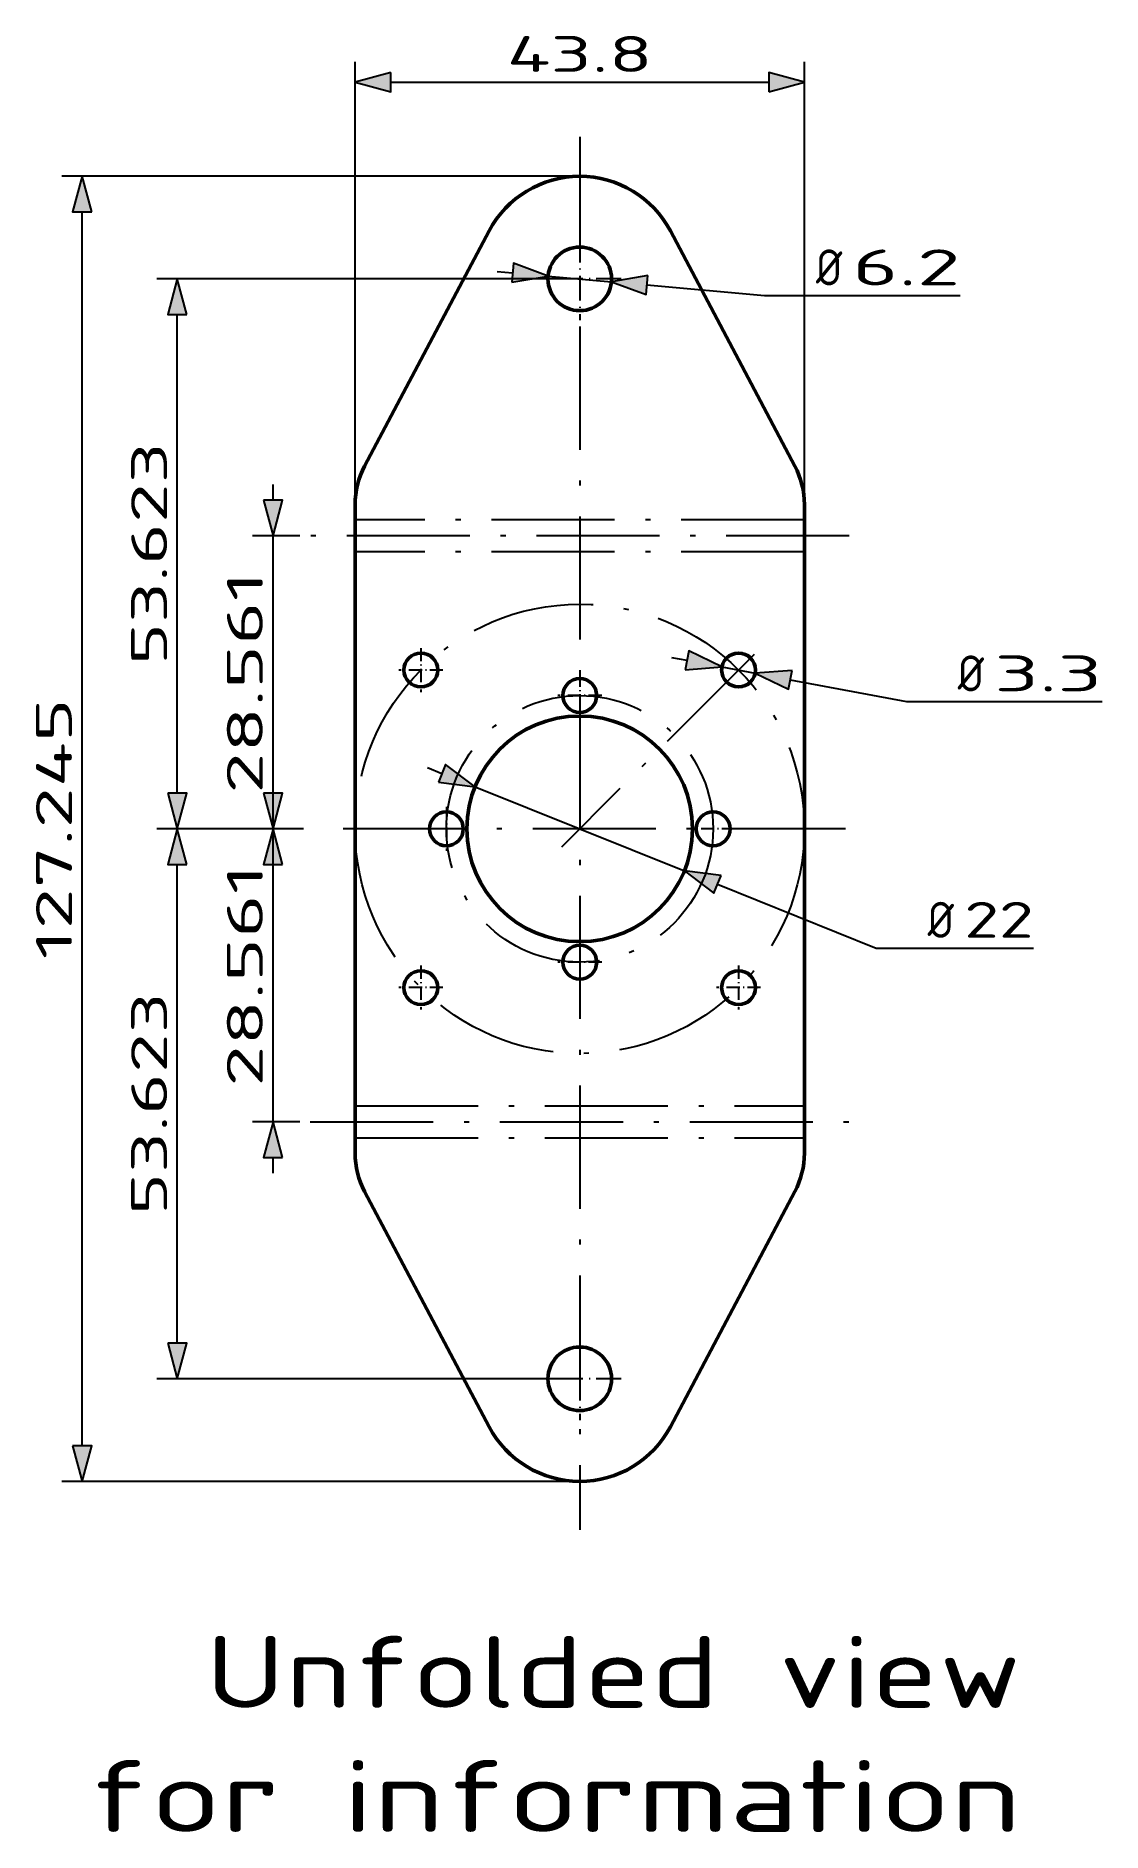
# Model space of a CAD drawing. Extents: x 286 to 390, y 114 to 289.
import ezdxf
from ezdxf.enums import TextEntityAlignment as Align

# ---------------------------------------------------------------- set-up
doc = ezdxf.new("R2010")
doc.units = 0
doc.linetypes.add('DASHDOT', pattern=[18.5, 12, -3, 0.5, -3])
doc.layers.get('0').update_dxf_attribs({"lineweight": 13})
doc.styles.get("Standard").update_dxf_attribs({"font": 'isocp.shx'})
doc.dimstyles.get("Standard").update_dxf_attribs({"dimtxt": 2.5, "dimasz": 2.5, "dimexe": 1.25, "dimexo": 0.625, "dimtad": 1, "dimdsep": 46, "dimcen": 2.5, "dimadec": 0, "dimazin": 0, "dimtfac": 1, "dimtmove": 0, "dimatfit": 0, "dimfxl": 1, "dimarcsym": 0})

# ---------------------------------------------------------------- blocks, each defined once
blk = doc.blocks.new('BLOCK184')
at = {"color": 7, "lineweight": 25}
for s, width, p, p2 in [('  Unfolded view', 1.050931, (-48, -85.713257), (43.080681, -85.713257)), ('for information', 1.143272, (-48, -97.817001), (43.080681, -97.817001))]:
    blk.add_text(s, height=7, dxfattribs=dict(at, width=width)).set_placement(p, p2, align=Align.FIT)
blk = doc.blocks.new('*D2')
at = {"color": 7, "lineweight": 25}
for p, q in [((348.255447, 228.819912), (349.75182, 228.538158)), ((353.169103, 227.894716), (356.412116, 227.284087)), ((359.829398, 226.640645), (371.153083, 224.508501)), ((371.153083, 224.508501), (390.227818, 224.508501))]:
    blk.add_line(p, q, dxfattribs=at)
for points in [[(349.57941, 227.6225), (353.169103, 227.894716), (349.92423, 229.453817)], [(360.001809, 227.556303), (356.412116, 227.284087), (359.656989, 225.724987)]]:
    blk.add_lwpolyline(points, close=True, dxfattribs=at)
for points in [[(349.57941, 227.6225), (353.169103, 227.894716), (349.57941, 227.6225), (349.92423, 229.453817)], [(360.001809, 227.556303), (356.412116, 227.284087), (360.001809, 227.556303), (359.656989, 225.724987)]]:
    blk.add_solid(points, dxfattribs=at)
for s, width, p, p2 in [('%%c', 0.905882, (376.153085, 225.508501), (378.71975, 225.508501)), ('3.3', 1.341456, (379.719747, 225.508501), (390.227818, 225.508501))]:
    blk.add_text(s, height=3.5, dxfattribs=dict(at, width=width)).set_placement(p, p2, align=Align.FIT)
blk = doc.blocks.new('*D3')
at = {"color": 7, "lineweight": 25}
for p, q in [((324.459886, 218.0723), (325.872642, 217.504294)), ((329.098974, 216.207133), (349.510967, 208.000394)), ((352.737298, 206.703232), (368.219634, 200.478486)), ((368.219634, 200.478486), (383.558347, 200.478486))]:
    blk.add_line(p, q, dxfattribs=at)
for points in [[(325.525069, 216.639801), (329.098974, 216.207133), (326.220217, 218.368787)], [(353.084872, 207.567725), (349.510967, 208.000394), (352.389725, 205.838739)]]:
    blk.add_lwpolyline(points, close=True, dxfattribs=at)
for points in [[(325.525069, 216.639801), (329.098974, 216.207133), (325.525069, 216.639801), (326.220217, 218.368787)], [(353.084872, 207.567725), (349.510967, 208.000394), (353.084872, 207.567725), (352.389725, 205.838739)]]:
    blk.add_solid(points, dxfattribs=at)
for s, width, p, p2 in [('%%c', 0.905882, (373.219636, 201.478486), (375.786302, 201.478486)), ('22', 1.09817, (376.786298, 201.478486), (383.558347, 201.478486))]:
    blk.add_text(s, height=3.5, dxfattribs=dict(at, width=width)).set_placement(p, p2, align=Align.FIT)
blk = doc.blocks.new('*D4')
at = {"color": 7, "lineweight": 25}
for p, q in [((331.237957, 266.456596), (332.754424, 266.319317)), ((336.217595, 266.005813), (342.392346, 265.446842)), ((345.855518, 265.133335), (357.33126, 264.09449)), ((357.33126, 264.09449), (376.405995, 264.09449))]:
    blk.add_line(p, q, dxfattribs=at)
for points in [[(332.67042, 265.391365), (336.217595, 266.005813), (332.838427, 267.247272)], [(345.939521, 266.06129), (342.392346, 265.446842), (345.771514, 264.205383)]]:
    blk.add_lwpolyline(points, close=True, dxfattribs=at)
for points in [[(332.67042, 265.391365), (336.217595, 266.005813), (332.67042, 265.391365), (332.838427, 267.247272)], [(345.939521, 266.06129), (342.392346, 265.446842), (345.939521, 266.06129), (345.771514, 264.205383)]]:
    blk.add_solid(points, dxfattribs=at)
for s, width, p, p2 in [('%%c', 0.905882, (362.33126, 265.09449), (364.897925, 265.09449)), ('6.2', 1.341456, (365.897927, 265.09449), (376.405995, 265.09449))]:
    blk.add_text(s, height=3.5, dxfattribs=dict(at, width=width)).set_placement(p, p2, align=Align.FIT)
blk = doc.blocks.new('*D5')
at = {"color": 7, "lineweight": 25}
for p, q in [((317.404971, 240.103763), (317.404971, 286.902431)), ((361.20497, 240.103763), (361.20497, 286.902431)), ((320.882304, 284.902431), (357.727637, 284.902431))]:
    blk.add_line(p, q, dxfattribs=at)
for points in [[(320.882304, 285.834179), (317.404971, 284.902431), (320.882304, 283.970684)], [(357.727637, 283.970684), (361.20497, 284.902431), (357.727637, 285.834179)]]:
    blk.add_lwpolyline(points, close=True, dxfattribs=at)
for points in [[(320.882304, 285.834179), (317.404971, 284.902431), (320.882304, 285.834179), (320.882304, 283.970684)], [(357.727637, 283.970684), (361.20497, 284.902431), (357.727637, 283.970684), (357.727637, 285.834179)]]:
    blk.add_solid(points, dxfattribs=at)
at = {"color": 7, "lineweight": 25, "width": 1.27559}
blk.add_text('43.8', height=3.5, dxfattribs=at).set_placement((332.182925, 285.902431), (346.427017, 285.902431), align=Align.FIT)
blk = doc.blocks.new('*D6')
at = {"color": 7, "lineweight": 25}
for p, q in [((338.304971, 275.726329), (288.797639, 275.726329)), ((290.797639, 151.95853), (290.797639, 272.248996)), ((338.304971, 148.481197), (288.797639, 148.481197))]:
    blk.add_line(p, q, dxfattribs=at)
for points in [[(291.729386, 272.248996), (290.797639, 275.726329), (289.865888, 272.248996)], [(289.865888, 151.95853), (290.797639, 148.481197), (291.729386, 151.95853)]]:
    blk.add_lwpolyline(points, close=True, dxfattribs=at)
for points in [[(291.729386, 272.248996), (290.797639, 275.726329), (291.729386, 272.248996), (289.865888, 272.248996)], [(289.865888, 151.95853), (290.797639, 148.481197), (289.865888, 151.95853), (291.729386, 151.95853)]]:
    blk.add_solid(points, dxfattribs=at)
at = {"color": 7, "lineweight": 25, "width": 1.202464}
blk.add_text('127.245', height=3.5, rotation=90, dxfattribs=at).set_placement((289.797639, 199.377682), (289.797639, 224.829844), align=Align.FIT)
blk = doc.blocks.new('*D7')
at = {"color": 7, "lineweight": 25}
for p, q in [((309.401551, 244.142379), (309.401551, 245.665046)), ((312.02497, 240.665046), (307.401551, 240.665046)), ((309.401551, 212.103763), (309.401551, 240.665046)), ((312.386044, 212.103763), (307.401551, 212.103763)), ((309.401551, 207.103763), (309.401551, 208.62643))]:
    blk.add_line(p, q, dxfattribs=at)
for points in [[(308.469802, 244.142379), (309.401551, 240.665046), (310.333299, 244.142379)], [(310.333299, 208.62643), (309.401551, 212.103763), (308.469802, 208.62643)]]:
    blk.add_lwpolyline(points, close=True, dxfattribs=at)
for points in [[(308.469802, 244.142379), (309.401551, 240.665046), (308.469802, 244.142379), (310.333299, 244.142379)], [(310.333299, 208.62643), (309.401551, 212.103763), (310.333299, 208.62643), (308.469802, 208.62643)]]:
    blk.add_solid(points, dxfattribs=at)
at = {"color": 7, "lineweight": 25, "width": 1.290068}
blk.add_text('28.561', height=3.5, rotation=90, dxfattribs=at).set_placement((308.401551, 215.526335), (308.401551, 237.242473), align=Align.FIT)
blk = doc.blocks.new('*D8')
at = {"color": 7, "lineweight": 25}
for p, q in [((309.401551, 215.581096), (309.401551, 217.103763)), ((312.386044, 212.103763), (307.401551, 212.103763)), ((309.401551, 183.54248), (309.401551, 212.103763)), ((312.02497, 183.54248), (307.401551, 183.54248)), ((309.401551, 178.54248), (309.401551, 180.065147))]:
    blk.add_line(p, q, dxfattribs=at)
for points in [[(308.469802, 215.581096), (309.401551, 212.103763), (310.333299, 215.581096)], [(310.333299, 180.065147), (309.401551, 183.54248), (308.469802, 180.065147)]]:
    blk.add_lwpolyline(points, close=True, dxfattribs=at)
for points in [[(308.469802, 215.581096), (309.401551, 212.103763), (308.469802, 215.581096), (310.333299, 215.581096)], [(310.333299, 180.065147), (309.401551, 183.54248), (310.333299, 180.065147), (308.469802, 180.065147)]]:
    blk.add_solid(points, dxfattribs=at)
at = {"color": 7, "lineweight": 25, "width": 1.290068}
blk.add_text('28.561', height=3.5, rotation=90, dxfattribs=at).set_placement((308.401551, 186.965053), (308.401551, 208.681191), align=Align.FIT)
blk = doc.blocks.new('*D9')
at = {"color": 7, "lineweight": 25}
for p, q in [((338.304971, 265.726329), (298.071168, 265.726329)), ((300.071168, 215.581096), (300.071168, 262.248996)), ((312.386044, 212.103763), (298.071168, 212.103763))]:
    blk.add_line(p, q, dxfattribs=at)
for points in [[(301.002915, 262.248996), (300.071168, 265.726329), (299.139417, 262.248996)], [(299.139417, 215.581096), (300.071168, 212.103763), (301.002915, 215.581096)]]:
    blk.add_lwpolyline(points, close=True, dxfattribs=at)
for points in [[(301.002915, 262.248996), (300.071168, 265.726329), (301.002915, 262.248996), (299.139417, 262.248996)], [(299.139417, 215.581096), (300.071168, 212.103763), (299.139417, 215.581096), (301.002915, 215.581096)]]:
    blk.add_solid(points, dxfattribs=at)
at = {"color": 7, "lineweight": 25, "width": 1.217727}
blk.add_text('53.623', height=3.5, rotation=90, dxfattribs=at).set_placement((299.071168, 228.056977), (299.071168, 249.773117), align=Align.FIT)
blk = doc.blocks.new('*D10')
at = {"color": 7, "lineweight": 25}
for p, q in [((312.386044, 212.103763), (298.071168, 212.103763)), ((300.071168, 161.95853), (300.071168, 208.62643)), ((338.304971, 158.481197), (298.071168, 158.481197))]:
    blk.add_line(p, q, dxfattribs=at)
for points in [[(301.002915, 208.62643), (300.071168, 212.103763), (299.139417, 208.62643)], [(299.139417, 161.95853), (300.071168, 158.481197), (301.002915, 161.95853)]]:
    blk.add_lwpolyline(points, close=True, dxfattribs=at)
for points in [[(301.002915, 208.62643), (300.071168, 212.103763), (301.002915, 208.62643), (299.139417, 208.62643)], [(299.139417, 161.95853), (300.071168, 158.481197), (299.139417, 161.95853), (301.002915, 161.95853)]]:
    blk.add_solid(points, dxfattribs=at)
at = {"color": 7, "lineweight": 25, "width": 1.217727}
blk.add_text('53.623', height=3.5, rotation=90, dxfattribs=at).set_placement((299.071168, 174.43441), (299.071168, 196.15055), align=Align.FIT)
blk = doc.blocks.new('BLOCK185')
at = {"color": 7, "linetype": 'DASHDOT', "lineweight": 25, "ltscale": 0.10725}
for p, q in [((-15.485639, 17.630638), (-15.485639, 13.340638)), ((-13.340638, 15.485639), (-17.630638, 15.485639))]:
    blk.add_line(p, q, dxfattribs=at)
blk = doc.blocks.new('BLOCK186')
at = {"color": 7, "linetype": 'DASHDOT', "lineweight": 25, "ltscale": 0.10725}
for p, q in [((15.485639, -13.340638), (15.485639, -17.630638)), ((17.630638, -15.485639), (13.340638, -15.485639))]:
    blk.add_line(p, q, dxfattribs=at)
blk = doc.blocks.new('BLOCK187')
at = {"color": 7, "linetype": 'DASHDOT', "lineweight": 25}
for p, q in [((0, 67.465439), (0, -68.345642)), ((25.918926, 0), (-25.918926, 0))]:
    blk.add_line(p, q, dxfattribs=at)
blk = doc.blocks.new('BLOCK188')
at = {"color": 7, "linetype": 'DASHDOT', "lineweight": 25, "ltscale": 0.2015}
for p, q in [((0, -49.592564), (0, -57.652565)), ((4.03, -53.622566), (-4.03, -53.622566))]:
    blk.add_line(p, q, dxfattribs=at)
blk = doc.blocks.new('BLOCK189')
at = {"color": 7, "linetype": 'DASHDOT', "lineweight": 25, "ltscale": 0.2015}
for p, q in [((0, 57.652565), (0, 49.592564)), ((4.03, 53.622566), (-4.03, 53.622566))]:
    blk.add_line(p, q, dxfattribs=at)
blk = doc.blocks.new('BLOCK190')
at = {"color": 7, "linetype": 'DASHDOT', "lineweight": 25, "ltscale": 0.10725}
for p, q in [((-15.485639, -13.340638), (-15.485639, -17.630638)), ((-13.340638, -15.485639), (-17.630638, -15.485639))]:
    blk.add_line(p, q, dxfattribs=at)
blk = doc.blocks.new('BLOCK191')
at = {"color": 7, "linetype": 'DASHDOT', "lineweight": 25}
blk.add_line((17.002382, 17.002382), (-1.781327, -1.781327), dxfattribs=at)
blk.add_circle((0, 0), 21.9, dxfattribs=at)
blk = doc.blocks.new('BLOCK192')
at = {"color": 7, "linetype": 'DASHDOT', "lineweight": 25, "ltscale": 0.10725}
for p, q in [((0, 15.145), (0, 10.855)), ((2.145, 13), (-2.145, 13))]:
    blk.add_line(p, q, dxfattribs=at)
blk = doc.blocks.new('BLOCK193')
at = {"color": 7, "linetype": 'DASHDOT', "lineweight": 25, "ltscale": 0.10725}
for p, q in [((0, -10.855), (0, -15.145)), ((2.145, -13), (-2.145, -13))]:
    blk.add_line(p, q, dxfattribs=at)
blk = doc.blocks.new('BLOCK194')
at = {"color": 7, "linetype": 'DASHDOT', "lineweight": 25, "ltscale": 0.10725}
for p, q in [((-13, 2.145), (-13, -2.145)), ((-10.855, 0), (-15.145, 0))]:
    blk.add_line(p, q, dxfattribs=at)
blk = doc.blocks.new('BLOCK195')
at = {"color": 7, "linetype": 'DASHDOT', "lineweight": 25, "ltscale": 0.10725}
blk.add_line((15.145, 0), (10.855, 0), dxfattribs=at)
at = {"color": 7, "linetype": 'DASHDOT', "lineweight": 25}
blk.add_circle((0, 0), 13, dxfattribs=at)
blk = doc.blocks.new('BLOCK196')
at = {"color": 7, "lineweight": 50}
for p, q in [((-8.83948, 58.298417), (-20.971584, 35.363247)), ((8.83948, 58.298417), (20.971584, 35.363247)), ((-21.9, 31.622564), (-21.9, 30.122564)), ((21.9, 31.622564), (21.9, 30.122564)), ((-21.9, 30.122564), (-21.9, 27)), ((21.9, 30.122564), (21.9, 27)), ((-21.9, 27), (-21.9, -27)), ((21.9, -27), (21.9, 27)), ((-21.9, -27), (-21.9, -30.122564)), ((21.9, -27), (21.9, -30.122564)), ((-21.9, -31.622564), (-21.9, -30.122564)), ((21.9, -31.622564), (21.9, -30.122564)), ((-20.971584, -35.363247), (-8.83948, -58.298417)), ((20.971584, -35.363247), (8.83948, -58.298417))]:
    blk.add_line(p, q, dxfattribs=at)
at = {"color": 7, "linetype": 'DASHDOT', "lineweight": 25}
for p, q in [((21.9, 30.122564), (-21.9, 30.122564)), ((21.9, 27), (-21.9, 27)), ((-21.9, -27), (21.9, -27)), ((-21.9, -30.122564), (21.9, -30.122564))]:
    blk.add_line(p, q, dxfattribs=at)
at = {"color": 7, "lineweight": 50}
for centre, radius in [((0, 53.622564), 3.1), ((-15.485639, 15.485639), 1.65), ((15.485639, 15.485639), 1.65), ((0, 13), 1.65), ((0, 0), 11), ((-13, 0), 1.65), ((13, 0), 1.65), ((0, -13), 1.65), ((-15.485639, -15.485639), 1.65), ((15.485639, -15.485639), 1.65), ((0, -53.622564), 3.1)]:
    blk.add_circle(centre, radius, dxfattribs=at)
for centre, radius, start, end in [((0, 53.622564), 10, 27.877667, 152.122333), ((-13.9, 31.622564), 8, 152.122333, 180), ((13.9, 31.622564), 8, 0, 27.877667), ((-13.9, -31.622564), 8, 180, 207.877667), ((13.9, -31.622564), 8, 332.122333, 0), ((0, -53.622564), 10, 207.877667, 332.122333)]:
    blk.add_arc(centre, radius, start, end, dxfattribs=at)

msp = doc.modelspace()

# ---------------------------------------------------------------- linework, layer by layer
at = {"color": 7, "linetype": 'DASHDOT', "lineweight": 25}
for p, q in [((365.584971, 240.665046), (313.02497, 240.665046)), ((313.02497, 183.54248), (365.584971, 183.54248))]:
    msp.add_line(p, q, dxfattribs=at)

# ---------------------------------------------------------------- block references
at = {"lineweight": 0}
for name in ['BLOCK187', 'BLOCK196', 'BLOCK189', 'BLOCK191', 'BLOCK185', 'BLOCK192', 'BLOCK195', 'BLOCK194', 'BLOCK193', 'BLOCK190', 'BLOCK186', 'BLOCK188', 'BLOCK184']:
    msp.add_blockref(name, (339.304971, 212.103763), dxfattribs=at)

# ---------------------------------------------------------------- dimensions: what is measured, and where the dimension line sits
at = {"color": 0, "lineweight": 0}
for base, p1, p2, angle, picture, middle, dimtype in [((361.204971, 284.902433), (317.404971, 239.103763), (361.204971, 239.103763), 0, '*D5', (339.304971, 284.902433), 161), ((290.797638, 275.726328), (339.304971, 148.481199), (339.304971, 275.726328), 90, '*D6', (290.797638, 212.103763), 161), ((300.071167, 265.726328), (313.386044, 212.103763), (339.304971, 265.726328), 90, '*D9', (300.071167, 238.915045), 160), ((309.40155, 212.103763), (313.024971, 240.665045), (313.386044, 212.103763), 270, '*D7', (309.40155, 226.384404), 160), ((309.40155, 212.103763), (313.024971, 183.542481), (313.386044, 212.103763), 90, '*D8', (309.40155, 197.823122), 160), ((300.071167, 212.103763), (339.304971, 158.481199), (313.386044, 212.103763), 90, '*D10', (300.071167, 185.292481), 160)]:
    dim = msp.add_linear_dim(base=base, p1=p1, p2=p2, angle=angle, dimstyle='STANDARD', dxfattribs=at)
    dim.commit()
    dim.dimension.update_dxf_attribs({"geometry": picture, "text_midpoint": middle, "dimtype": dimtype, "oblique_angle": 5156.620156})
for p1, p2, picture, middle in [((336.217595, 266.005814), (342.392346, 265.446842), '*D4', (369.023864, 263.036013)), ((353.169103, 227.894716), (356.412116, 227.284087), '*D2', (382.278228, 222.41374)), ((329.098974, 216.207132), (349.510967, 208.000394), '*D3', (376.022089, 197.341472))]:
    dim = msp.add_diameter_dim_2p(p1=p1, p2=p2, dimstyle='STANDARD', dxfattribs=at)
    dim.commit()
    dim.dimension.update_dxf_attribs({"geometry": picture, "text_midpoint": middle, "dimtype": 163})

doc.saveas('drawing.dxf')
